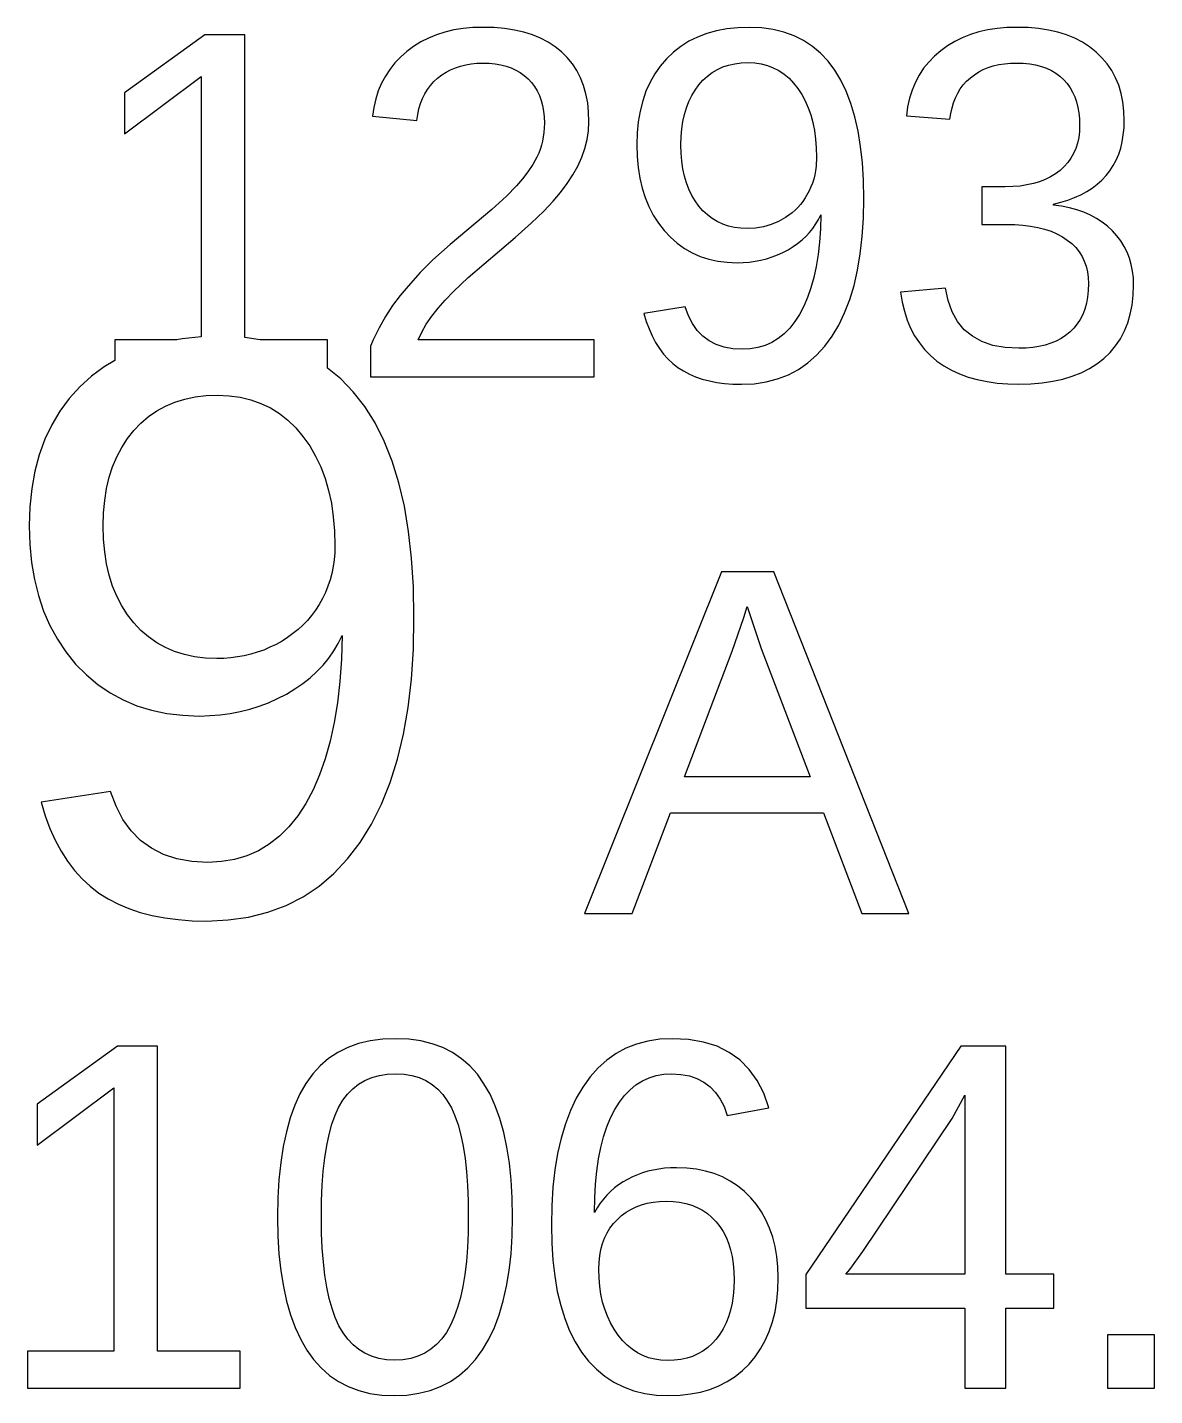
# Model space of a CAD drawing. Header units: metres. Extents: x -61 to 817, y 39 to 684.
# Drawn here: x 321.42 to 330.92, y 581.02 to 592.55 of the extents above; entities that cross this region are included whole.
import ezdxf

# ---------------------------------------------------------------- set-up
doc = ezdxf.new("R2010")
doc.units = ezdxf.units.M

msp = doc.modelspace()

# ---------------------------------------------------------------- linework, layer by layer
for p, q in [((324.94, 592.515), (324.869, 592.493)), ((325.015, 592.533), (324.94, 592.515)), ((325.093, 592.545), (325.015, 592.533)), ((325.175, 592.553), (325.093, 592.545)), ((325.26, 592.555), (325.175, 592.553)), ((325.354, 592.553), (325.26, 592.555)), ((325.442, 592.545), (325.354, 592.553)), ((325.525, 592.532), (325.442, 592.545)), ((325.604, 592.514), (325.525, 592.532)), ((327.23, 592.526), (327.147, 592.503)), ((327.317, 592.542), (327.23, 592.526)), ((327.409, 592.552), (327.317, 592.542)), ((327.506, 592.555), (327.409, 592.552)), ((327.609, 592.551), (327.506, 592.555)), ((327.706, 592.537), (327.609, 592.551)), ((327.797, 592.515), (327.706, 592.537)), ((327.883, 592.484), (327.797, 592.515)), ((329.441, 592.516), (329.369, 592.494)), ((329.516, 592.533), (329.441, 592.516)), ((329.594, 592.546), (329.516, 592.533)), ((329.676, 592.553), (329.594, 592.546)), ((329.762, 592.555), (329.676, 592.553)), ((329.855, 592.553), (329.762, 592.555)), ((329.943, 592.545), (329.855, 592.553)), ((330.026, 592.532), (329.943, 592.545)), ((330.105, 592.514), (330.026, 592.532)), ((322.916, 592.491), (322.239, 592.004)), ((323.253, 592.491), (322.916, 592.491)), ((323.253, 589.94), (323.253, 592.491)), ((324.736, 592.432), (324.676, 592.395)), ((324.801, 592.465), (324.736, 592.432)), ((324.869, 592.493), (324.801, 592.465)), ((325.677, 592.491), (325.604, 592.514)), ((325.746, 592.463), (325.677, 592.491)), ((325.81, 592.43), (325.746, 592.463)), ((325.868, 592.392), (325.81, 592.43)), ((326.997, 592.438), (326.929, 592.395)), ((327.07, 592.473), (326.997, 592.438)), ((327.147, 592.503), (327.07, 592.473)), ((327.963, 592.444), (327.883, 592.484)), ((328.037, 592.395), (327.963, 592.444)), ((329.176, 592.4), (329.119, 592.358)), ((329.237, 592.436), (329.176, 592.4)), ((329.301, 592.468), (329.237, 592.436)), ((329.369, 592.494), (329.301, 592.468)), ((330.179, 592.491), (330.105, 592.514)), ((330.248, 592.463), (330.179, 592.491)), ((330.313, 592.429), (330.248, 592.463)), ((330.373, 592.391), (330.313, 592.429)), ((324.565, 592.305), (324.518, 592.255)), ((324.618, 592.352), (324.565, 592.305)), ((324.676, 592.395), (324.618, 592.352)), ((325.922, 592.348), (325.868, 592.392)), ((325.971, 592.3), (325.922, 592.348)), ((326.014, 592.248), (325.971, 592.3)), ((326.808, 592.29), (326.755, 592.229)), ((326.866, 592.346), (326.808, 592.29)), ((326.929, 592.395), (326.866, 592.346)), ((328.106, 592.337), (328.037, 592.395)), ((328.169, 592.27), (328.106, 592.337)), ((329.066, 592.313), (329.018, 592.263)), ((329.119, 592.358), (329.066, 592.313)), ((330.428, 592.347), (330.373, 592.391)), ((330.478, 592.299), (330.428, 592.347)), ((330.522, 592.247), (330.478, 592.299)), ((324.475, 592.201), (324.438, 592.144)), ((324.518, 592.255), (324.475, 592.201)), ((324.913, 592.154), (324.949, 592.177)), ((324.949, 592.177), (324.987, 592.198)), ((324.987, 592.198), (325.028, 592.215)), ((325.028, 592.215), (325.07, 592.229)), ((325.07, 592.229), (325.115, 592.24)), ((325.115, 592.24), (325.161, 592.248)), ((325.161, 592.248), (325.21, 592.253)), ((325.21, 592.253), (325.26, 592.254)), ((325.26, 592.254), (325.313, 592.253)), ((325.313, 592.253), (325.363, 592.248)), ((325.363, 592.248), (325.411, 592.24)), ((325.411, 592.24), (325.456, 592.228)), ((325.456, 592.228), (325.498, 592.213)), ((325.498, 592.213), (325.538, 592.195)), ((325.538, 592.195), (325.575, 592.174)), ((325.575, 592.174), (325.609, 592.149)), ((326.051, 592.191), (326.014, 592.248)), ((326.083, 592.13), (326.051, 592.191)), ((326.755, 592.229), (326.709, 592.163)), ((327.153, 592.145), (327.193, 592.175)), ((327.193, 592.175), (327.236, 592.2)), ((327.236, 592.2), (327.282, 592.221)), ((327.282, 592.221), (327.331, 592.237)), ((327.331, 592.237), (327.382, 592.249)), ((327.382, 592.249), (327.436, 592.256)), ((327.436, 592.256), (327.493, 592.258)), ((327.493, 592.258), (327.551, 592.256)), ((327.551, 592.256), (327.605, 592.247)), ((327.605, 592.247), (327.658, 592.234)), ((327.658, 592.234), (327.707, 592.215)), ((327.707, 592.215), (327.754, 592.191)), ((327.754, 592.191), (327.798, 592.161)), ((328.226, 592.194), (328.169, 592.27)), ((328.277, 592.11), (328.226, 592.194)), ((328.975, 592.21), (328.938, 592.153)), ((329.018, 592.263), (328.975, 592.21)), ((329.403, 592.156), (329.439, 592.179)), ((329.439, 592.179), (329.478, 592.199)), ((329.478, 592.199), (329.519, 592.216)), ((329.519, 592.216), (329.562, 592.23)), ((329.562, 592.23), (329.608, 592.241)), ((329.608, 592.241), (329.656, 592.248)), ((329.656, 592.248), (329.706, 592.253)), ((329.706, 592.253), (329.758, 592.254)), ((329.758, 592.254), (329.815, 592.253)), ((329.815, 592.253), (329.869, 592.247)), ((329.869, 592.247), (329.919, 592.239)), ((329.919, 592.239), (329.967, 592.226)), ((329.967, 592.226), (330.011, 592.211)), ((330.011, 592.211), (330.052, 592.192)), ((330.052, 592.192), (330.09, 592.169)), ((330.09, 592.169), (330.124, 592.143)), ((330.56, 592.191), (330.522, 592.247)), ((330.592, 592.131), (330.56, 592.191)), ((322.239, 591.659), (322.885, 592.142)), ((322.885, 592.142), (322.885, 589.946)), ((324.405, 592.084), (324.378, 592.019)), ((324.438, 592.144), (324.405, 592.084)), ((324.792, 592.031), (324.818, 592.066)), ((324.818, 592.066), (324.846, 592.098)), ((324.846, 592.098), (324.878, 592.127)), ((324.878, 592.127), (324.913, 592.154)), ((325.609, 592.149), (325.641, 592.121)), ((325.641, 592.121), (325.67, 592.09)), ((325.67, 592.09), (325.695, 592.057)), ((325.695, 592.057), (325.717, 592.021)), ((326.108, 592.064), (326.083, 592.13)), ((326.128, 591.995), (326.108, 592.064)), ((326.669, 592.092), (326.634, 592.017)), ((326.709, 592.163), (326.669, 592.092)), ((327.048, 592.027), (327.08, 592.07)), ((327.08, 592.07), (327.115, 592.11)), ((327.115, 592.11), (327.153, 592.145)), ((327.798, 592.161), (327.84, 592.126)), ((327.84, 592.126), (327.879, 592.085)), ((327.879, 592.085), (327.915, 592.039)), ((328.323, 592.016), (328.277, 592.11)), ((328.906, 592.092), (328.879, 592.027)), ((328.938, 592.153), (328.906, 592.092)), ((329.284, 592.036), (329.309, 592.07)), ((329.309, 592.07), (329.337, 592.101)), ((329.337, 592.101), (329.369, 592.13)), ((329.369, 592.13), (329.403, 592.156)), ((330.124, 592.143), (330.156, 592.113)), ((330.156, 592.113), (330.184, 592.081)), ((330.184, 592.081), (330.209, 592.046)), ((330.619, 592.067), (330.592, 592.131)), ((330.639, 591.998), (330.619, 592.067)), ((322.239, 592.004), (322.239, 591.659)), ((324.356, 591.952), (324.34, 591.881)), ((324.378, 592.019), (324.356, 591.952)), ((324.733, 591.913), (324.75, 591.955)), ((324.75, 591.955), (324.769, 591.994)), ((324.769, 591.994), (324.792, 592.031)), ((325.717, 592.021), (325.736, 591.982)), ((325.736, 591.982), (325.751, 591.94)), ((325.751, 591.94), (325.763, 591.896)), ((326.143, 591.92), (326.128, 591.995)), ((326.634, 592.017), (326.607, 591.936)), ((326.996, 591.931), (327.02, 591.981)), ((327.02, 591.981), (327.048, 592.027)), ((327.915, 592.039), (327.948, 591.989)), ((327.948, 591.989), (327.977, 591.935)), ((328.362, 591.913), (328.323, 592.016)), ((328.857, 591.958), (328.84, 591.886)), ((328.879, 592.027), (328.857, 591.958)), ((329.227, 591.92), (329.243, 591.961)), ((329.243, 591.961), (329.262, 592)), ((329.262, 592), (329.284, 592.036)), ((330.209, 592.046), (330.23, 592.009)), ((330.23, 592.009), (330.248, 591.969)), ((330.248, 591.969), (330.263, 591.926)), ((330.654, 591.926), (330.639, 591.998)), ((324.34, 591.881), (324.328, 591.806)), ((324.71, 591.821), (324.72, 591.868)), ((324.72, 591.868), (324.733, 591.913)), ((325.763, 591.896), (325.771, 591.849)), ((325.771, 591.849), (325.777, 591.8)), ((326.151, 591.842), (326.143, 591.92)), ((326.154, 591.759), (326.151, 591.842)), ((326.585, 591.85), (326.569, 591.76)), ((326.607, 591.936), (326.585, 591.85)), ((326.959, 591.822), (326.976, 591.878)), ((326.976, 591.878), (326.996, 591.931)), ((327.977, 591.935), (328.002, 591.878)), ((328.002, 591.878), (328.024, 591.817)), ((328.395, 591.802), (328.362, 591.913)), ((328.84, 591.886), (328.829, 591.809)), ((329.197, 591.781), (329.204, 591.83)), ((329.204, 591.83), (329.214, 591.876)), ((329.214, 591.876), (329.227, 591.92)), ((330.263, 591.926), (330.275, 591.881)), ((330.275, 591.881), (330.283, 591.834)), ((330.283, 591.834), (330.288, 591.784)), ((330.663, 591.85), (330.654, 591.926)), ((330.666, 591.769), (330.663, 591.85)), ((324.328, 591.806), (324.702, 591.771)), ((324.702, 591.771), (324.71, 591.821)), ((325.777, 591.708), (325.774, 591.67)), ((325.777, 591.8), (325.778, 591.747)), ((325.778, 591.747), (325.777, 591.708)), ((326.15, 591.684), (326.154, 591.759)), ((326.569, 591.76), (326.56, 591.665)), ((326.936, 591.7), (326.946, 591.762)), ((326.946, 591.762), (326.959, 591.822)), ((328.024, 591.817), (328.041, 591.752)), ((328.041, 591.752), (328.055, 591.685)), ((328.423, 591.681), (328.395, 591.802)), ((328.829, 591.809), (329.197, 591.781)), ((330.288, 591.784), (330.29, 591.731)), ((330.29, 591.731), (330.288, 591.678)), ((330.658, 591.648), (330.664, 591.707)), ((330.664, 591.707), (330.666, 591.769)), ((325.762, 591.597), (325.754, 591.562)), ((325.769, 591.633), (325.762, 591.597)), ((325.774, 591.67), (325.769, 591.633)), ((326.12, 591.535), (326.139, 591.609)), ((326.139, 591.609), (326.15, 591.684)), ((326.56, 591.665), (326.557, 591.564)), ((326.929, 591.564), (326.931, 591.634)), ((326.931, 591.634), (326.936, 591.7)), ((328.055, 591.685), (328.064, 591.613)), ((328.064, 591.613), (328.07, 591.539)), ((328.444, 591.552), (328.423, 591.681)), ((330.282, 591.628), (330.271, 591.58)), ((330.288, 591.678), (330.282, 591.628)), ((330.649, 591.591), (330.658, 591.648)), ((325.73, 591.494), (325.715, 591.461)), ((325.743, 591.527), (325.73, 591.494)), ((325.754, 591.562), (325.743, 591.527)), ((326.094, 591.46), (326.12, 591.535)), ((326.557, 591.564), (326.56, 591.467)), ((326.931, 591.494), (326.929, 591.564)), ((326.936, 591.426), (326.931, 591.494)), ((328.07, 591.539), (328.072, 591.46)), ((328.459, 591.413), (328.444, 591.552)), ((330.239, 591.493), (330.216, 591.453)), ((330.257, 591.535), (330.239, 591.493)), ((330.271, 591.58), (330.257, 591.535)), ((330.598, 591.437), (330.619, 591.486)), ((330.619, 591.486), (330.636, 591.537)), ((330.636, 591.537), (330.649, 591.591)), ((325.68, 591.398), (325.639, 591.337)), ((325.715, 591.461), (325.68, 591.398)), ((326.019, 591.312), (326.06, 591.386)), ((326.06, 591.386), (326.094, 591.46)), ((326.56, 591.467), (326.568, 591.373)), ((326.568, 591.373), (326.583, 591.285)), ((326.946, 591.362), (326.936, 591.426)), ((326.959, 591.301), (326.946, 591.362)), ((328.068, 591.384), (328.063, 591.347)), ((328.072, 591.46), (328.068, 591.384)), ((328.468, 591.266), (328.459, 591.413)), ((330.159, 591.381), (330.125, 591.349)), ((330.19, 591.416), (330.159, 591.381)), ((330.216, 591.453), (330.19, 591.416)), ((330.545, 591.347), (330.573, 591.391)), ((330.573, 591.391), (330.598, 591.437)), ((325.594, 591.277), (325.544, 591.219)), ((325.639, 591.337), (325.594, 591.277)), ((325.971, 591.238), (326.019, 591.312)), ((326.583, 591.285), (326.602, 591.2)), ((326.976, 591.244), (326.959, 591.301)), ((328.048, 591.276), (328.037, 591.243)), ((328.057, 591.311), (328.048, 591.276)), ((328.063, 591.347), (328.057, 591.311)), ((328.471, 591.109), (328.468, 591.266)), ((329.952, 591.254), (329.901, 591.239)), ((330, 591.273), (329.952, 591.254)), ((330.045, 591.295), (330, 591.273)), ((330.087, 591.32), (330.045, 591.295)), ((330.125, 591.349), (330.087, 591.32)), ((330.438, 591.233), (330.477, 591.268)), ((330.477, 591.268), (330.513, 591.306)), ((330.513, 591.306), (330.545, 591.347)), ((325.46, 591.133), (325.336, 591.02)), ((325.544, 591.219), (325.46, 591.133)), ((325.852, 591.089), (325.915, 591.164)), ((325.915, 591.164), (325.971, 591.238)), ((326.602, 591.2), (326.628, 591.12)), ((326.996, 591.19), (326.976, 591.244)), ((327.02, 591.139), (326.996, 591.19)), ((327.048, 591.092), (327.02, 591.139)), ((328.01, 591.177), (327.976, 591.117)), ((328.025, 591.21), (328.01, 591.177)), ((328.037, 591.243), (328.025, 591.21)), ((329.662, 591.211), (329.464, 591.211)), ((329.464, 591.211), (329.464, 590.894)), ((329.727, 591.213), (329.662, 591.211)), ((329.788, 591.218), (329.727, 591.213)), ((329.846, 591.227), (329.788, 591.218)), ((329.901, 591.239), (329.846, 591.227)), ((330.247, 591.12), (330.3, 591.144)), ((330.3, 591.144), (330.35, 591.171)), ((330.35, 591.171), (330.395, 591.2)), ((330.395, 591.2), (330.438, 591.233)), ((325.336, 591.02), (324.983, 590.726)), ((325.773, 591.006), (325.852, 591.089)), ((326.628, 591.12), (326.659, 591.044)), ((326.659, 591.044), (326.696, 590.973)), ((327.08, 591.048), (327.048, 591.092)), ((327.115, 591.009), (327.08, 591.048)), ((327.914, 591.037), (327.891, 591.013)), ((327.936, 591.062), (327.914, 591.037)), ((327.957, 591.088), (327.936, 591.062)), ((327.976, 591.117), (327.957, 591.088)), ((328.468, 590.946), (328.471, 591.109)), ((330.069, 591.065), (330.132, 591.081)), ((330.069, 591.057), (330.069, 591.065)), ((330.138, 591.048), (330.069, 591.057)), ((330.132, 591.081), (330.191, 591.099)), ((330.204, 591.034), (330.138, 591.048)), ((330.191, 591.099), (330.247, 591.12)), ((330.266, 591.018), (330.204, 591.034)), ((330.325, 590.997), (330.266, 591.018)), ((325.532, 590.785), (325.666, 590.904)), ((325.666, 590.904), (325.773, 591.006)), ((326.696, 590.973), (326.739, 590.906)), ((326.739, 590.906), (326.787, 590.843)), ((327.152, 590.974), (327.115, 591.009)), ((327.193, 590.943), (327.152, 590.974)), ((327.235, 590.918), (327.193, 590.943)), ((327.281, 590.897), (327.235, 590.918)), ((327.752, 590.919), (327.689, 590.893)), ((327.811, 590.952), (327.752, 590.919)), ((327.839, 590.971), (327.811, 590.952)), ((327.866, 590.991), (327.839, 590.971)), ((327.891, 591.013), (327.866, 590.991)), ((328.067, 590.898), (328.09, 590.936)), ((328.09, 590.936), (328.109, 590.975)), ((328.109, 590.975), (328.105, 590.857)), ((328.458, 590.792), (328.468, 590.946)), ((330.381, 590.973), (330.325, 590.997)), ((330.432, 590.945), (330.381, 590.973)), ((330.481, 590.914), (330.432, 590.945)), ((330.525, 590.879), (330.481, 590.914)), ((325.137, 590.447), (325.532, 590.785)), ((326.787, 590.843), (326.84, 590.786)), ((326.84, 590.786), (326.897, 590.736)), ((327.329, 590.88), (327.281, 590.897)), ((327.38, 590.869), (327.329, 590.88)), ((327.433, 590.862), (327.38, 590.869)), ((327.489, 590.859), (327.433, 590.862)), ((327.558, 590.863), (327.489, 590.859)), ((327.625, 590.874), (327.558, 590.863)), ((327.689, 590.893), (327.625, 590.874)), ((327.95, 590.763), (327.984, 590.794)), ((327.984, 590.794), (328.014, 590.827)), ((328.014, 590.827), (328.042, 590.861)), ((328.042, 590.861), (328.067, 590.898)), ((328.105, 590.857), (328.097, 590.745)), ((328.441, 590.646), (328.458, 590.792)), ((329.464, 590.894), (329.67, 590.894)), ((329.67, 590.894), (329.743, 590.893)), ((329.743, 590.893), (329.812, 590.888)), ((329.812, 590.888), (329.877, 590.88)), ((329.877, 590.88), (329.938, 590.868)), ((329.938, 590.868), (329.995, 590.854)), ((329.995, 590.854), (330.049, 590.836)), ((330.049, 590.836), (330.098, 590.814)), ((330.098, 590.814), (330.144, 590.79)), ((330.144, 590.79), (330.186, 590.762)), ((330.567, 590.84), (330.525, 590.879)), ((330.604, 590.799), (330.567, 590.84)), ((330.637, 590.755), (330.604, 590.799)), ((324.983, 590.726), (324.838, 590.595)), ((326.897, 590.736), (326.958, 590.692)), ((326.958, 590.692), (327.023, 590.655)), ((327.788, 590.658), (327.832, 590.681)), ((327.832, 590.681), (327.874, 590.707)), ((327.874, 590.707), (327.913, 590.734)), ((327.913, 590.734), (327.95, 590.763)), ((328.097, 590.745), (328.085, 590.64)), ((330.186, 590.762), (330.223, 590.732)), ((330.223, 590.732), (330.257, 590.699)), ((330.257, 590.699), (330.285, 590.663)), ((330.666, 590.709), (330.637, 590.755)), ((330.69, 590.66), (330.666, 590.709)), ((324.838, 590.595), (324.732, 590.489)), ((327.023, 590.655), (327.091, 590.625)), ((327.091, 590.625), (327.163, 590.602)), ((327.163, 590.602), (327.239, 590.585)), ((327.239, 590.585), (327.319, 590.575)), ((327.319, 590.575), (327.402, 590.571)), ((327.402, 590.571), (327.454, 590.573)), ((327.454, 590.573), (327.504, 590.577)), ((327.504, 590.577), (327.554, 590.584)), ((327.554, 590.584), (327.603, 590.593)), ((327.603, 590.593), (327.65, 590.605)), ((327.65, 590.605), (327.697, 590.62)), ((327.697, 590.62), (327.743, 590.638)), ((327.743, 590.638), (327.788, 590.658)), ((328.085, 590.64), (328.07, 590.54)), ((328.418, 590.509), (328.441, 590.646)), ((330.285, 590.663), (330.31, 590.625)), ((330.31, 590.625), (330.329, 590.584)), ((330.329, 590.584), (330.345, 590.541)), ((330.71, 590.609), (330.69, 590.66)), ((330.725, 590.556), (330.71, 590.609)), ((330.736, 590.501), (330.725, 590.556)), ((324.732, 590.489), (324.629, 590.375)), ((325.013, 590.33), (325.137, 590.447)), ((328.05, 590.447), (328.025, 590.36)), ((328.07, 590.54), (328.05, 590.447)), ((328.388, 590.38), (328.418, 590.509)), ((330.345, 590.541), (330.356, 590.495)), ((330.356, 590.495), (330.363, 590.446)), ((330.363, 590.446), (330.365, 590.395)), ((330.743, 590.443), (330.736, 590.501)), ((330.745, 590.383), (330.743, 590.443)), ((324.629, 590.375), (324.562, 590.294)), ((324.943, 590.257), (325.013, 590.33)), ((328.025, 590.36), (327.997, 590.279)), ((328.352, 590.26), (328.388, 590.38)), ((329.159, 590.358), (328.781, 590.323)), ((329.181, 590.252), (329.159, 590.358)), ((330.363, 590.337), (330.357, 590.281)), ((330.365, 590.395), (330.363, 590.337)), ((330.742, 590.297), (330.745, 590.383)), ((324.499, 590.21), (324.44, 590.119)), ((324.562, 590.294), (324.499, 590.21)), ((324.882, 590.188), (324.943, 590.257)), ((327.997, 590.279), (327.965, 590.205)), ((328.309, 590.148), (328.352, 590.26)), ((328.781, 590.323), (328.794, 590.24)), ((328.794, 590.24), (328.813, 590.162)), ((329.215, 590.158), (329.181, 590.252)), ((330.347, 590.23), (330.334, 590.181)), ((330.357, 590.281), (330.347, 590.23)), ((330.717, 590.137), (330.732, 590.215)), ((330.732, 590.215), (330.742, 590.297)), ((324.44, 590.119), (324.385, 590.024)), ((324.782, 590.053), (324.828, 590.12)), ((324.828, 590.12), (324.882, 590.188)), ((326.965, 590.199), (326.616, 590.144)), ((326.616, 590.144), (326.637, 590.076)), ((326.992, 590.124), (326.965, 590.199)), ((327.026, 590.058), (326.992, 590.124)), ((327.929, 590.136), (327.889, 590.075)), ((327.965, 590.205), (327.929, 590.136)), ((328.259, 590.046), (328.309, 590.148)), ((328.813, 590.162), (328.837, 590.088)), ((329.26, 590.076), (329.215, 590.158)), ((330.295, 590.094), (330.27, 590.055)), ((330.316, 590.136), (330.295, 590.094)), ((330.334, 590.181), (330.316, 590.136)), ((330.695, 590.064), (330.717, 590.137)), ((324.385, 590.024), (324.335, 589.922)), ((324.713, 589.922), (324.744, 589.987)), ((324.744, 589.987), (324.782, 590.053)), ((326.637, 590.076), (326.66, 590.013)), ((326.66, 590.013), (326.687, 589.954)), ((327.067, 590.001), (327.026, 590.058)), ((327.114, 589.952), (327.067, 590.001)), ((327.846, 590.02), (327.799, 589.973)), ((327.889, 590.075), (327.846, 590.02)), ((328.203, 589.951), (328.259, 590.046)), ((328.837, 590.088), (328.865, 590.019)), ((328.865, 590.019), (328.899, 589.955)), ((329.317, 590.007), (329.26, 590.076)), ((329.386, 589.951), (329.317, 590.007)), ((330.208, 589.987), (330.172, 589.959)), ((330.241, 590.019), (330.208, 589.987)), ((330.27, 590.055), (330.241, 590.019)), ((330.633, 589.931), (330.667, 589.996)), ((330.667, 589.996), (330.695, 590.064)), ((322.679, 589.922), (322.156, 589.922)), ((322.156, 589.922), (322.156, 589.747)), ((322.724, 589.93), (322.679, 589.922)), ((322.885, 589.946), (322.724, 589.93)), ((323.383, 589.922), (323.253, 589.94)), ((323.949, 589.922), (323.383, 589.922)), ((323.949, 589.684), (323.949, 589.922)), ((324.335, 589.922), (324.311, 589.869)), ((324.311, 589.869), (324.311, 589.611)), ((326.199, 589.922), (324.713, 589.922)), ((326.199, 589.611), (326.199, 589.922)), ((326.687, 589.954), (326.716, 589.899)), ((326.716, 589.899), (326.748, 589.848)), ((327.167, 589.913), (327.114, 589.952)), ((327.227, 589.882), (327.167, 589.913)), ((327.293, 589.86), (327.227, 589.882)), ((327.638, 589.875), (327.577, 589.857)), ((327.695, 589.9), (327.638, 589.875)), ((327.749, 589.933), (327.695, 589.9)), ((327.799, 589.973), (327.749, 589.933)), ((328.073, 589.792), (328.141, 589.867)), ((328.141, 589.867), (328.203, 589.951)), ((328.899, 589.955), (328.939, 589.895)), ((328.939, 589.895), (328.983, 589.84)), ((329.466, 589.907), (329.386, 589.951)), ((329.558, 589.875), (329.466, 589.907)), ((329.662, 589.857), (329.558, 589.875)), ((329.947, 589.866), (329.894, 589.857)), ((329.998, 589.877), (329.947, 589.866)), ((330.046, 589.893), (329.998, 589.877)), ((330.091, 589.911), (330.046, 589.893)), ((330.133, 589.933), (330.091, 589.911)), ((330.172, 589.959), (330.133, 589.933)), ((330.546, 589.816), (330.593, 589.872)), ((330.593, 589.872), (330.633, 589.931)), ((322.156, 589.747), (322.067, 589.693)), ((326.748, 589.848), (326.783, 589.802)), ((326.783, 589.802), (326.82, 589.76)), ((326.82, 589.76), (326.861, 589.722)), ((327.366, 589.847), (327.293, 589.86)), ((327.445, 589.842), (327.366, 589.847)), ((327.513, 589.846), (327.445, 589.842)), ((327.577, 589.857), (327.513, 589.846)), ((327.999, 589.727), (328.073, 589.792)), ((328.983, 589.84), (329.032, 589.789)), ((329.032, 589.789), (329.087, 589.743)), ((329.778, 589.85), (329.662, 589.857)), ((329.837, 589.852), (329.778, 589.85)), ((329.894, 589.857), (329.837, 589.852)), ((330.435, 589.72), (330.494, 589.765)), ((330.494, 589.765), (330.546, 589.816)), ((322.067, 589.693), (321.96, 589.614)), ((324.061, 589.593), (323.949, 589.684)), ((326.861, 589.722), (326.904, 589.688)), ((326.904, 589.688), (326.951, 589.659)), ((326.951, 589.659), (327, 589.633)), ((327, 589.633), (327.053, 589.61)), ((327.835, 589.627), (327.92, 589.672)), ((327.92, 589.672), (327.999, 589.727)), ((329.087, 589.743), (329.146, 589.702)), ((329.146, 589.702), (329.21, 589.666)), ((329.21, 589.666), (329.278, 589.634)), ((329.278, 589.634), (329.351, 589.608)), ((330.228, 589.615), (330.303, 589.644)), ((330.303, 589.644), (330.372, 589.679)), ((330.372, 589.679), (330.435, 589.72)), ((321.861, 589.524), (321.772, 589.426)), ((321.96, 589.614), (321.861, 589.524)), ((324.167, 589.484), (324.061, 589.593)), ((324.311, 589.611), (326.199, 589.611)), ((327.053, 589.61), (327.109, 589.591)), ((327.109, 589.591), (327.169, 589.575)), ((327.169, 589.575), (327.232, 589.563)), ((327.232, 589.563), (327.297, 589.554)), ((327.297, 589.554), (327.367, 589.549)), ((327.367, 589.549), (327.439, 589.547)), ((327.439, 589.547), (327.546, 589.552)), ((327.546, 589.552), (327.648, 589.567)), ((327.648, 589.567), (327.744, 589.592)), ((327.744, 589.592), (327.835, 589.627)), ((329.351, 589.608), (329.427, 589.586)), ((329.427, 589.586), (329.509, 589.569)), ((329.509, 589.569), (329.594, 589.557)), ((329.594, 589.557), (329.684, 589.55)), ((329.684, 589.55), (329.778, 589.547)), ((329.778, 589.547), (329.878, 589.55)), ((329.878, 589.55), (329.974, 589.558)), ((329.974, 589.558), (330.064, 589.572)), ((330.064, 589.572), (330.149, 589.59)), ((330.149, 589.59), (330.228, 589.615)), ((321.772, 589.426), (321.694, 589.319)), ((322.663, 589.396), (322.746, 589.421)), ((322.746, 589.421), (322.834, 589.44)), ((322.834, 589.44), (322.926, 589.451)), ((322.926, 589.451), (323.023, 589.454)), ((323.023, 589.454), (323.122, 589.45)), ((323.122, 589.45), (323.215, 589.437)), ((323.215, 589.437), (323.304, 589.416)), ((323.304, 589.416), (323.389, 589.386)), ((324.264, 589.359), (324.167, 589.484)), ((321.694, 589.319), (321.625, 589.205)), ((322.442, 589.275), (322.511, 589.322)), ((322.511, 589.322), (322.585, 589.363)), ((322.585, 589.363), (322.663, 589.396)), ((323.389, 589.386), (323.469, 589.347)), ((323.469, 589.347), (323.544, 589.3)), ((323.544, 589.3), (323.615, 589.244)), ((324.352, 589.221), (324.264, 589.359)), ((321.625, 589.205), (321.568, 589.083)), ((322.317, 589.157), (322.377, 589.22)), ((322.377, 589.22), (322.442, 589.275)), ((323.615, 589.244), (323.682, 589.18)), ((323.682, 589.18), (323.743, 589.106)), ((324.428, 589.067), (324.352, 589.221)), ((321.568, 589.083), (321.52, 588.953)), ((322.216, 589.015), (322.263, 589.089)), ((322.263, 589.089), (322.317, 589.157)), ((323.743, 589.106), (323.8, 589.027)), ((324.495, 588.899), (324.428, 589.067)), ((321.52, 588.953), (321.484, 588.815)), ((322.174, 588.936), (322.216, 589.015)), ((323.8, 589.027), (323.85, 588.941)), ((323.85, 588.941), (323.893, 588.85)), ((322.11, 588.763), (322.139, 588.852)), ((322.139, 588.852), (322.174, 588.936)), ((323.893, 588.85), (323.929, 588.754)), ((324.551, 588.717), (324.495, 588.899)), ((321.484, 588.815), (321.457, 588.669)), ((322.088, 588.668), (322.11, 588.763)), ((323.929, 588.754), (323.959, 588.652)), ((324.598, 588.519), (324.551, 588.717)), ((321.457, 588.669), (321.442, 588.515)), ((322.072, 588.568), (322.088, 588.668)), ((323.959, 588.652), (323.983, 588.544)), ((321.442, 588.515), (321.436, 588.353)), ((322.063, 588.464), (322.072, 588.568)), ((323.983, 588.544), (323.999, 588.431)), ((324.633, 588.307), (324.598, 588.519)), ((322.059, 588.353), (322.063, 588.464)), ((323.999, 588.431), (324.009, 588.313)), ((321.436, 588.353), (321.441, 588.196)), ((322.063, 588.241), (322.059, 588.353)), ((324.009, 588.313), (324.012, 588.188)), ((324.659, 588.08), (324.633, 588.307)), ((321.441, 588.196), (321.456, 588.045)), ((322.072, 588.134), (322.063, 588.241)), ((322.088, 588.033), (322.072, 588.134)), ((324.012, 588.188), (324.011, 588.127)), ((321.456, 588.045), (321.48, 587.902)), ((322.11, 587.937), (322.088, 588.033)), ((324.006, 588.068), (323.998, 588.01)), ((324.011, 588.127), (324.006, 588.068)), ((324.674, 587.839), (324.659, 588.08)), ((321.48, 587.902), (321.514, 587.766)), ((322.139, 587.846), (322.11, 587.937)), ((323.986, 587.953), (323.971, 587.898)), ((323.998, 588.01), (323.986, 587.953)), ((327.272, 587.967), (326.115, 585.087)), ((327.713, 587.967), (327.272, 587.967)), ((328.851, 585.087), (327.713, 587.967)), ((322.174, 587.76), (322.139, 587.846)), ((323.932, 587.792), (323.907, 587.741)), ((323.953, 587.844), (323.932, 587.792)), ((323.971, 587.898), (323.953, 587.844)), ((324.679, 587.582), (324.674, 587.839)), ((321.514, 587.766), (321.557, 587.636)), ((322.216, 587.68), (322.174, 587.76)), ((322.263, 587.605), (322.216, 587.68)), ((323.879, 587.691), (323.849, 587.644)), ((323.907, 587.741), (323.879, 587.691)), ((327.458, 587.58), (327.487, 587.675)), ((327.487, 587.675), (327.604, 587.32)), ((321.557, 587.636), (321.61, 587.514)), ((322.317, 587.535), (322.263, 587.605)), ((323.78, 587.557), (323.743, 587.517)), ((323.816, 587.599), (323.78, 587.557)), ((323.849, 587.644), (323.816, 587.599)), ((324.674, 587.315), (324.679, 587.582)), ((327.362, 587.297), (327.458, 587.58)), ((321.61, 587.514), (321.673, 587.399)), ((322.377, 587.473), (322.317, 587.535)), ((322.442, 587.417), (322.377, 587.473)), ((323.659, 587.445), (323.614, 587.412)), ((323.702, 587.48), (323.659, 587.445)), ((323.743, 587.517), (323.702, 587.48)), ((321.673, 587.399), (321.745, 587.291)), ((322.51, 587.369), (322.442, 587.417)), ((322.584, 587.328), (322.51, 587.369)), ((322.661, 587.295), (322.584, 587.328)), ((323.465, 587.33), (323.412, 587.307)), ((323.516, 587.354), (323.465, 587.33)), ((323.567, 587.382), (323.516, 587.354)), ((323.614, 587.412), (323.567, 587.382)), ((324.003, 587.299), (324.041, 587.363)), ((324.041, 587.363), (324.073, 587.429)), ((324.073, 587.429), (324.067, 587.23)), ((321.745, 587.291), (321.827, 587.189)), ((322.744, 587.269), (322.661, 587.295)), ((322.83, 587.25), (322.744, 587.269)), ((322.922, 587.239), (322.83, 587.25)), ((323.017, 587.235), (322.922, 587.239)), ((323.077, 587.237), (323.017, 587.235)), ((323.135, 587.241), (323.077, 587.237)), ((323.192, 587.249), (323.135, 587.241)), ((323.248, 587.259), (323.192, 587.249)), ((323.304, 587.272), (323.248, 587.259)), ((323.358, 587.288), (323.304, 587.272)), ((323.412, 587.307), (323.358, 587.288)), ((323.913, 587.18), (323.96, 587.238)), ((323.96, 587.238), (324.003, 587.299)), ((324.067, 587.23), (324.053, 587.042)), ((324.657, 587.062), (324.674, 587.315)), ((326.959, 586.239), (327.362, 587.297)), ((327.604, 587.32), (328.017, 586.239)), ((321.827, 587.189), (321.918, 587.098)), ((321.918, 587.098), (322.015, 587.016)), ((323.804, 587.074), (323.861, 587.126)), ((323.861, 587.126), (323.913, 587.18)), ((322.015, 587.016), (322.118, 586.946)), ((323.603, 586.936), (323.675, 586.979)), ((323.675, 586.979), (323.742, 587.025)), ((323.742, 587.025), (323.804, 587.074)), ((324.053, 587.042), (324.033, 586.863)), ((324.629, 586.823), (324.657, 587.062)), ((322.118, 586.946), (322.227, 586.887)), ((322.227, 586.887), (322.343, 586.838)), ((323.452, 586.863), (323.529, 586.898)), ((323.529, 586.898), (323.603, 586.936)), ((322.343, 586.838), (322.466, 586.8)), ((322.466, 586.8), (322.595, 586.773)), ((322.595, 586.773), (322.73, 586.757)), ((322.73, 586.757), (322.871, 586.751)), ((322.871, 586.751), (322.959, 586.754)), ((322.959, 586.754), (323.046, 586.761)), ((323.046, 586.761), (323.13, 586.772)), ((323.13, 586.772), (323.213, 586.788)), ((323.213, 586.788), (323.294, 586.809)), ((323.294, 586.809), (323.374, 586.834)), ((323.374, 586.834), (323.452, 586.863)), ((324.033, 586.863), (324.006, 586.695)), ((324.59, 586.598), (324.629, 586.823)), ((324.006, 586.695), (323.972, 586.538)), ((323.972, 586.538), (323.931, 586.391)), ((324.539, 586.388), (324.59, 586.598)), ((323.931, 586.391), (323.883, 586.255)), ((324.477, 586.191), (324.539, 586.388)), ((323.883, 586.255), (323.828, 586.129)), ((324.404, 586.008), (324.477, 586.191)), ((328.017, 586.239), (326.959, 586.239)), ((322.121, 586.116), (321.535, 586.024)), ((322.168, 585.991), (322.121, 586.116)), ((323.828, 586.129), (323.766, 586.013)), ((321.535, 586.024), (321.571, 585.911)), ((322.226, 585.88), (322.168, 585.991)), ((323.766, 586.013), (323.699, 585.909)), ((324.32, 585.84), (324.404, 586.008)), ((321.571, 585.911), (321.61, 585.804)), ((322.295, 585.784), (322.226, 585.88)), ((323.699, 585.909), (323.625, 585.818)), ((324.224, 585.685), (324.32, 585.84)), ((326.517, 585.087), (326.842, 585.936)), ((326.842, 585.936), (328.131, 585.936)), ((328.131, 585.936), (328.454, 585.087)), ((321.61, 585.804), (321.655, 585.705)), ((322.375, 585.702), (322.295, 585.784)), ((323.545, 585.738), (323.459, 585.671)), ((323.625, 585.818), (323.545, 585.738)), ((321.655, 585.705), (321.704, 585.613)), ((321.704, 585.613), (321.759, 585.528)), ((322.466, 585.636), (322.375, 585.702)), ((322.568, 585.584), (322.466, 585.636)), ((323.367, 585.615), (323.27, 585.573)), ((323.459, 585.671), (323.367, 585.615)), ((324.119, 585.547), (324.224, 585.685)), ((321.759, 585.528), (321.818, 585.45)), ((322.681, 585.547), (322.568, 585.584)), ((322.805, 585.525), (322.681, 585.547)), ((322.94, 585.517), (322.805, 585.525)), ((323.056, 585.524), (322.94, 585.517)), ((323.166, 585.542), (323.056, 585.524)), ((323.27, 585.573), (323.166, 585.542)), ((324.004, 585.424), (324.119, 585.547)), ((321.818, 585.45), (321.882, 585.379)), ((321.882, 585.379), (321.95, 585.316)), ((323.879, 585.318), (324.004, 585.424)), ((321.95, 585.316), (322.023, 585.259)), ((322.023, 585.259), (322.102, 585.21)), ((323.745, 585.228), (323.879, 585.318)), ((322.102, 585.21), (322.187, 585.166)), ((322.187, 585.166), (322.276, 585.128)), ((323.448, 585.097), (323.601, 585.154)), ((323.601, 585.154), (323.745, 585.228)), ((322.276, 585.128), (322.372, 585.096)), ((322.372, 585.096), (322.472, 585.07)), ((322.472, 585.07), (322.579, 585.05)), ((322.579, 585.05), (322.69, 585.035)), ((322.69, 585.035), (322.808, 585.026)), ((322.808, 585.026), (322.93, 585.023)), ((322.93, 585.023), (323.112, 585.032)), ((323.112, 585.032), (323.285, 585.056)), ((323.285, 585.056), (323.448, 585.097)), ((326.115, 585.087), (326.517, 585.087)), ((328.454, 585.087), (328.851, 585.087)), ((324.212, 583.99), (324.121, 583.957)), ((324.31, 584.013), (324.212, 583.99)), ((324.415, 584.027), (324.31, 584.013)), ((324.526, 584.031), (324.415, 584.027)), ((324.635, 584.027), (324.526, 584.031)), ((324.737, 584.013), (324.635, 584.027)), ((324.833, 583.989), (324.737, 584.013)), ((324.922, 583.956), (324.833, 583.989)), ((326.555, 583.986), (326.466, 583.951)), ((326.65, 584.011), (326.555, 583.986)), ((326.751, 584.026), (326.65, 584.011)), ((326.857, 584.031), (326.751, 584.026)), ((326.994, 584.024), (326.857, 584.031)), ((327.12, 584.003), (326.994, 584.024)), ((327.234, 583.967), (327.12, 584.003)), ((322.18, 583.967), (321.503, 583.48)), ((322.517, 583.967), (322.18, 583.967)), ((322.517, 581.398), (322.517, 583.967)), ((324.036, 583.915), (323.959, 583.864)), ((324.121, 583.957), (324.036, 583.915)), ((325.004, 583.914), (324.922, 583.956)), ((325.08, 583.863), (325.004, 583.914)), ((326.382, 583.906), (326.304, 583.851)), ((326.466, 583.951), (326.382, 583.906)), ((327.336, 583.916), (327.234, 583.967)), ((327.426, 583.852), (327.336, 583.916)), ((329.287, 583.967), (327.982, 582.043)), ((329.669, 583.967), (329.287, 583.967)), ((329.669, 582.047), (329.669, 583.967)), ((323.889, 583.804), (323.825, 583.734)), ((323.959, 583.864), (323.889, 583.804)), ((325.15, 583.802), (325.08, 583.863)), ((325.213, 583.731), (325.15, 583.802)), ((326.231, 583.785), (326.164, 583.71)), ((326.304, 583.851), (326.231, 583.785)), ((327.505, 583.772), (327.426, 583.852)), ((327.572, 583.679), (327.505, 583.772)), ((323.768, 583.655), (323.718, 583.567)), ((323.825, 583.734), (323.768, 583.655)), ((324.163, 583.609), (324.212, 583.647)), ((324.212, 583.647), (324.266, 583.679)), ((324.266, 583.679), (324.324, 583.703)), ((324.324, 583.703), (324.387, 583.721)), ((324.387, 583.721), (324.454, 583.731)), ((324.454, 583.731), (324.526, 583.734)), ((324.526, 583.734), (324.596, 583.731)), ((324.596, 583.731), (324.662, 583.72)), ((324.662, 583.72), (324.723, 583.703)), ((324.723, 583.703), (324.78, 583.678)), ((324.78, 583.678), (324.832, 583.646)), ((324.832, 583.646), (324.879, 583.607)), ((325.269, 583.651), (325.213, 583.731)), ((325.32, 583.563), (325.269, 583.651)), ((326.164, 583.71), (326.102, 583.624)), ((326.5, 583.601), (326.55, 583.642)), ((326.55, 583.642), (326.604, 583.675)), ((326.604, 583.675), (326.661, 583.701)), ((326.661, 583.701), (326.721, 583.72)), ((326.721, 583.72), (326.785, 583.731)), ((326.785, 583.731), (326.852, 583.734)), ((326.852, 583.734), (326.929, 583.73)), ((326.929, 583.73), (327, 583.717)), ((327, 583.717), (327.064, 583.696)), ((327.064, 583.696), (327.123, 583.666)), ((327.123, 583.666), (327.175, 583.627)), ((327.627, 583.571), (327.572, 583.679)), ((321.503, 583.135), (322.149, 583.618)), ((322.149, 583.618), (322.149, 581.398)), ((323.718, 583.567), (323.674, 583.47)), ((324.079, 583.512), (324.119, 583.564)), ((324.119, 583.564), (324.163, 583.609)), ((324.879, 583.607), (324.922, 583.561)), ((324.922, 583.561), (324.96, 583.509)), ((325.364, 583.465), (325.32, 583.563)), ((326.046, 583.53), (325.997, 583.427)), ((326.102, 583.624), (326.046, 583.53)), ((326.411, 583.497), (326.454, 583.553)), ((326.454, 583.553), (326.5, 583.601)), ((327.175, 583.627), (327.22, 583.579)), ((327.22, 583.579), (327.26, 583.523)), ((327.26, 583.523), (327.293, 583.459)), ((327.67, 583.448), (327.627, 583.571)), ((329.216, 583.36), (329.323, 583.555)), ((329.323, 583.555), (329.323, 582.047)), ((321.503, 583.48), (321.503, 583.135)), ((323.674, 583.47), (323.635, 583.363)), ((324.014, 583.386), (324.044, 583.452)), ((324.044, 583.452), (324.079, 583.512)), ((324.96, 583.509), (324.994, 583.448)), ((324.994, 583.448), (325.024, 583.381)), ((325.403, 583.358), (325.364, 583.465)), ((325.997, 583.427), (325.955, 583.315)), ((326.335, 583.365), (326.371, 583.434)), ((326.371, 583.434), (326.411, 583.497)), ((327.293, 583.459), (327.32, 583.385)), ((327.32, 583.385), (327.67, 583.448)), ((323.635, 583.363), (323.603, 583.247)), ((323.963, 583.225), (323.987, 583.31)), ((323.987, 583.31), (324.014, 583.386)), ((325.024, 583.381), (325.051, 583.304)), ((325.051, 583.304), (325.074, 583.219)), ((325.435, 583.242), (325.403, 583.358)), ((325.955, 583.315), (325.919, 583.194)), ((326.304, 583.288), (326.335, 583.365)), ((328.461, 582.237), (329.216, 583.36)), ((323.603, 583.247), (323.576, 583.122)), ((323.943, 583.131), (323.963, 583.225)), ((325.074, 583.219), (325.093, 583.126)), ((325.462, 583.117), (325.435, 583.242)), ((325.919, 583.194), (325.889, 583.064)), ((326.253, 583.115), (326.277, 583.205)), ((326.277, 583.205), (326.304, 583.288)), ((323.576, 583.122), (323.556, 582.987)), ((323.927, 583.028), (323.943, 583.131)), ((325.093, 583.126), (325.109, 583.023)), ((325.483, 582.983), (325.462, 583.117)), ((325.889, 583.064), (325.866, 582.926)), ((326.235, 583.018), (326.253, 583.115)), ((323.556, 582.987), (323.541, 582.843)), ((323.914, 582.916), (323.927, 583.028)), ((325.109, 583.023), (325.121, 582.912)), ((325.497, 582.841), (325.483, 582.983)), ((326.22, 582.915), (326.235, 583.018)), ((326.892, 582.943), (326.841, 582.942)), ((326.978, 582.94), (326.892, 582.943)), ((323.541, 582.843), (323.532, 582.69)), ((323.905, 582.796), (323.914, 582.916)), ((325.121, 582.912), (325.13, 582.793)), ((325.506, 582.689), (325.497, 582.841)), ((325.866, 582.926), (325.85, 582.779)), ((326.209, 582.806), (326.22, 582.915)), ((326.48, 582.846), (326.441, 582.824)), ((326.521, 582.867), (326.48, 582.846)), ((326.563, 582.885), (326.521, 582.867)), ((326.606, 582.9), (326.563, 582.885)), ((326.65, 582.914), (326.606, 582.9)), ((326.696, 582.924), (326.65, 582.914)), ((326.743, 582.933), (326.696, 582.924)), ((326.791, 582.939), (326.743, 582.933)), ((326.841, 582.942), (326.791, 582.939)), ((327.059, 582.931), (326.978, 582.94)), ((327.137, 582.915), (327.059, 582.931)), ((327.21, 582.894), (327.137, 582.915)), ((327.279, 582.866), (327.21, 582.894)), ((327.345, 582.831), (327.279, 582.866)), ((327.406, 582.791), (327.345, 582.831)), ((323.9, 582.666), (323.905, 582.796)), ((325.13, 582.793), (325.135, 582.664)), ((325.85, 582.779), (325.84, 582.624)), ((326.203, 582.689), (326.209, 582.806)), ((326.305, 582.713), (326.276, 582.679)), ((326.336, 582.744), (326.305, 582.713)), ((326.369, 582.773), (326.336, 582.744)), ((326.404, 582.799), (326.369, 582.773)), ((326.441, 582.824), (326.404, 582.799)), ((327.464, 582.744), (327.406, 582.791)), ((327.517, 582.691), (327.464, 582.744)), ((323.532, 582.69), (323.529, 582.527)), ((323.898, 582.527), (323.9, 582.666)), ((325.135, 582.664), (325.137, 582.527)), ((325.509, 582.527), (325.506, 582.689)), ((325.84, 582.624), (325.837, 582.459)), ((326.201, 582.566), (326.203, 582.689)), ((326.224, 582.606), (326.201, 582.566)), ((326.249, 582.644), (326.224, 582.606)), ((326.276, 582.679), (326.249, 582.644)), ((326.508, 582.593), (326.552, 582.614)), ((326.552, 582.614), (326.597, 582.631)), ((326.597, 582.631), (326.645, 582.644)), ((326.645, 582.644), (326.696, 582.654)), ((326.696, 582.654), (326.749, 582.66)), ((326.749, 582.66), (326.804, 582.661)), ((326.804, 582.661), (326.863, 582.659)), ((326.863, 582.659), (326.918, 582.653)), ((326.918, 582.653), (326.971, 582.642)), ((326.971, 582.642), (327.021, 582.627)), ((327.021, 582.627), (327.067, 582.608)), ((327.067, 582.608), (327.111, 582.585)), ((327.566, 582.634), (327.517, 582.691)), ((327.609, 582.571), (327.566, 582.634)), ((323.529, 582.527), (323.532, 582.368)), ((323.9, 582.393), (323.898, 582.527)), ((325.137, 582.527), (325.135, 582.395)), ((325.506, 582.369), (325.509, 582.527)), ((326.36, 582.473), (326.393, 582.508)), ((326.393, 582.508), (326.429, 582.541)), ((326.429, 582.541), (326.468, 582.569)), ((326.468, 582.569), (326.508, 582.593)), ((327.111, 582.585), (327.152, 582.557)), ((327.152, 582.557), (327.19, 582.525)), ((327.19, 582.525), (327.225, 582.488)), ((327.225, 582.488), (327.257, 582.448)), ((327.646, 582.505), (327.609, 582.571)), ((327.677, 582.434), (327.646, 582.505)), ((323.532, 582.368), (323.541, 582.218)), ((323.906, 582.266), (323.9, 582.393)), ((325.135, 582.395), (325.13, 582.271)), ((325.497, 582.219), (325.506, 582.369)), ((325.837, 582.459), (325.84, 582.308)), ((326.285, 582.35), (326.306, 582.394)), ((326.306, 582.394), (326.331, 582.435)), ((326.331, 582.435), (326.36, 582.473)), ((327.257, 582.448), (327.285, 582.405)), ((327.285, 582.405), (327.309, 582.358)), ((327.703, 582.359), (327.677, 582.434)), ((323.915, 582.148), (323.906, 582.266)), ((325.13, 582.271), (325.121, 582.154)), ((325.84, 582.308), (325.85, 582.164)), ((326.245, 582.202), (326.254, 582.254)), ((326.254, 582.254), (326.268, 582.304)), ((326.268, 582.304), (326.285, 582.35)), ((327.309, 582.358), (327.33, 582.307)), ((327.33, 582.307), (327.347, 582.253)), ((327.347, 582.253), (327.36, 582.195)), ((327.723, 582.279), (327.703, 582.359)), ((327.738, 582.196), (327.723, 582.279)), ((323.541, 582.218), (323.557, 582.076)), ((323.927, 582.038), (323.915, 582.148)), ((325.121, 582.154), (325.108, 582.045)), ((325.481, 582.078), (325.497, 582.219)), ((325.85, 582.164), (325.865, 582.029)), ((326.237, 582.088), (326.239, 582.147)), ((326.239, 582.147), (326.245, 582.202)), ((327.36, 582.195), (327.37, 582.133)), ((327.746, 582.108), (327.738, 582.196)), ((328.352, 582.087), (328.461, 582.237)), ((323.557, 582.076), (323.578, 581.943)), ((323.944, 581.936), (323.927, 582.038)), ((325.108, 582.045), (325.091, 581.944)), ((325.459, 581.945), (325.481, 582.078)), ((325.865, 582.029), (325.887, 581.902)), ((326.239, 582.015), (326.237, 582.088)), ((327.37, 582.133), (327.375, 582.068)), ((327.375, 582.068), (327.377, 581.999)), ((327.749, 582.015), (327.746, 582.108)), ((327.982, 582.043), (327.982, 581.759)), ((328.32, 582.047), (328.352, 582.087)), ((329.323, 582.047), (328.32, 582.047)), ((330.071, 582.047), (329.669, 582.047)), ((330.071, 581.759), (330.071, 582.047)), ((323.578, 581.943), (323.605, 581.818)), ((323.964, 581.843), (323.944, 581.936)), ((325.091, 581.944), (325.071, 581.851)), ((325.431, 581.821), (325.459, 581.945)), ((326.245, 581.944), (326.239, 582.015)), ((326.255, 581.877), (326.245, 581.944)), ((327.375, 581.93), (327.37, 581.865)), ((327.377, 581.999), (327.375, 581.93)), ((327.737, 581.821), (327.746, 581.916)), ((327.746, 581.916), (327.749, 582.015)), ((323.605, 581.818), (323.639, 581.703)), ((323.988, 581.758), (323.964, 581.843)), ((325.071, 581.851), (325.047, 581.766)), ((325.397, 581.705), (325.431, 581.821)), ((325.887, 581.902), (325.916, 581.783)), ((326.269, 581.812), (326.255, 581.877)), ((326.287, 581.751), (326.269, 581.812)), ((327.36, 581.803), (327.347, 581.744)), ((327.37, 581.865), (327.36, 581.803)), ((327.722, 581.73), (327.737, 581.821)), ((323.639, 581.703), (323.678, 581.596)), ((324.015, 581.681), (323.988, 581.758)), ((324.046, 581.612), (324.015, 581.681)), ((325.019, 581.688), (324.987, 581.618)), ((325.047, 581.766), (325.019, 581.688)), ((325.357, 581.598), (325.397, 581.705)), ((325.916, 581.783), (325.95, 581.672)), ((326.309, 581.692), (326.287, 581.751)), ((326.335, 581.637), (326.309, 581.692)), ((327.331, 581.688), (327.31, 581.636)), ((327.347, 581.744), (327.331, 581.688)), ((327.701, 581.645), (327.722, 581.73)), ((327.982, 581.759), (329.323, 581.759)), ((329.323, 581.759), (329.323, 581.087)), ((329.669, 581.759), (330.071, 581.759)), ((329.669, 581.087), (329.669, 581.759)), ((323.678, 581.596), (323.724, 581.497)), ((324.081, 581.552), (324.046, 581.612)), ((324.987, 581.618), (324.952, 581.556)), ((325.31, 581.5), (325.357, 581.598)), ((325.95, 581.672), (325.991, 581.57)), ((325.991, 581.57), (326.038, 581.476)), ((326.365, 581.584), (326.335, 581.637)), ((326.399, 581.534), (326.365, 581.584)), ((327.286, 581.587), (327.258, 581.542)), ((327.31, 581.636), (327.286, 581.587)), ((327.64, 581.488), (327.673, 581.564)), ((327.673, 581.564), (327.701, 581.645)), ((323.724, 581.497), (323.775, 581.407)), ((324.121, 581.498), (324.081, 581.552)), ((324.165, 581.451), (324.121, 581.498)), ((324.213, 581.412), (324.165, 581.451)), ((324.869, 581.454), (324.821, 581.414)), ((324.913, 581.502), (324.869, 581.454)), ((324.952, 581.556), (324.913, 581.502)), ((325.257, 581.409), (325.31, 581.5)), ((326.038, 581.476), (326.092, 581.39)), ((326.436, 581.489), (326.399, 581.534)), ((326.476, 581.449), (326.436, 581.489)), ((326.518, 581.414), (326.476, 581.449)), ((327.193, 581.462), (327.155, 581.428)), ((327.227, 581.499), (327.193, 581.462)), ((327.258, 581.542), (327.227, 581.499)), ((327.601, 581.417), (327.64, 581.488)), ((330.922, 581.535), (330.526, 581.535)), ((330.526, 581.535), (330.526, 581.087)), ((330.922, 581.087), (330.922, 581.535)), ((322.149, 581.398), (321.42, 581.398)), ((321.42, 581.398), (321.42, 581.087)), ((323.213, 581.398), (322.517, 581.398)), ((323.213, 581.087), (323.213, 581.398)), ((323.775, 581.407), (323.833, 581.327)), ((324.265, 581.38), (324.213, 581.412)), ((324.322, 581.355), (324.265, 581.38)), ((324.383, 581.337), (324.322, 581.355)), ((324.448, 581.326), (324.383, 581.337)), ((324.651, 581.337), (324.586, 581.326)), ((324.712, 581.355), (324.651, 581.337)), ((324.769, 581.381), (324.712, 581.355)), ((324.821, 581.414), (324.769, 581.381)), ((325.198, 581.328), (325.257, 581.409)), ((326.092, 581.39), (326.151, 581.313)), ((326.562, 581.385), (326.518, 581.414)), ((326.608, 581.361), (326.562, 581.385)), ((326.657, 581.342), (326.608, 581.361)), ((326.708, 581.329), (326.657, 581.342)), ((326.761, 581.321), (326.708, 581.329)), ((326.978, 581.339), (326.927, 581.327)), ((327.027, 581.354), (326.978, 581.339)), ((327.072, 581.374), (327.027, 581.354)), ((327.115, 581.399), (327.072, 581.374)), ((327.155, 581.428), (327.115, 581.399)), ((327.504, 581.289), (327.555, 581.351)), ((327.555, 581.351), (327.601, 581.417)), ((323.833, 581.327), (323.897, 581.256)), ((323.897, 581.256), (323.967, 581.194)), ((324.517, 581.322), (324.448, 581.326)), ((324.586, 581.326), (324.517, 581.322)), ((325.063, 581.195), (325.133, 581.257)), ((325.133, 581.257), (325.198, 581.328)), ((326.151, 581.313), (326.217, 581.245)), ((326.217, 581.245), (326.287, 581.187)), ((326.816, 581.318), (326.761, 581.321)), ((326.873, 581.321), (326.816, 581.318)), ((326.927, 581.327), (326.873, 581.321)), ((327.386, 581.184), (327.447, 581.234)), ((327.447, 581.234), (327.504, 581.289)), ((323.967, 581.194), (324.043, 581.142)), ((324.043, 581.142), (324.125, 581.099)), ((324.125, 581.099), (324.213, 581.066)), ((324.815, 581.066), (324.903, 581.1)), ((324.903, 581.1), (324.986, 581.143)), ((324.986, 581.143), (325.063, 581.195)), ((326.287, 581.187), (326.363, 581.137)), ((326.363, 581.137), (326.445, 581.096)), ((327.174, 581.076), (327.249, 581.106)), ((327.249, 581.106), (327.32, 581.142)), ((327.32, 581.142), (327.386, 581.184)), ((321.42, 581.087), (323.213, 581.087)), ((324.213, 581.066), (324.308, 581.042)), ((324.308, 581.042), (324.408, 581.028)), ((324.408, 581.028), (324.514, 581.023)), ((324.514, 581.023), (324.62, 581.028)), ((324.62, 581.028), (324.721, 581.043)), ((324.721, 581.043), (324.815, 581.066)), ((326.445, 581.096), (326.532, 581.064)), ((326.532, 581.064), (326.625, 581.042)), ((326.625, 581.042), (326.724, 581.028)), ((326.724, 581.028), (326.828, 581.023)), ((326.828, 581.023), (326.922, 581.027)), ((326.922, 581.027), (327.01, 581.037)), ((327.01, 581.037), (327.095, 581.053)), ((327.095, 581.053), (327.174, 581.076)), ((329.323, 581.087), (329.669, 581.087)), ((330.526, 581.087), (330.922, 581.087))]:
    msp.add_line(p, q)

doc.saveas('drawing.dxf')
